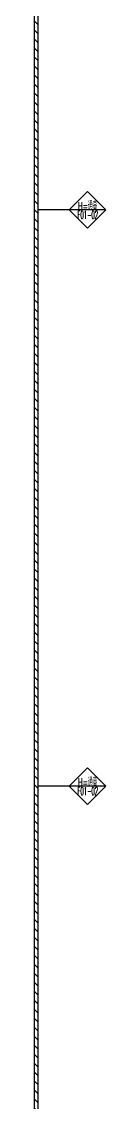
# Model space of a CAD drawing. Header units: millimetres. Extents: x 200 to 469217, y 140 to 158400.
# Drawn here: x 200 to 1994, y 79325 to 106357 of the extents above; entities that cross this region are included whole.
import ezdxf
from ezdxf.enums import TextEntityAlignment as Align

# ---------------------------------------------------------------- set-up
doc = ezdxf.new("R2010")
doc.units = ezdxf.units.MM
doc.layers.add('0-A-标注', color=53, linetype='Continuous')
doc.layers.add('K-PART-WALL-INS', color=10, linetype='Continuous')
doc.styles.add('Romans', font='romans.shx', dxfattribs={"width": 0.8, "bigfont": 'gbhzfs.shx'})

# ---------------------------------------------------------------- blocks, each defined once
blk = doc.blocks.new('2AHC-3.1')
for points in [[(0, 458), (-458, 0), (0, -458), (458, 0), (0, 458)], [(-458, 0), (458, 0)], [(458, 0), (1236, 0)]]:
    blk.add_lwpolyline(points)
at = {"ltscale": 0.7, "style": 'Romans', "width": 0.6}
for tag, p in [('2AHC', (-7, 123)), ('H3.1', (-7, -121))]:
    blk.add_attdef(tag, text='', height=200, dxfattribs=at).set_placement(p, align=Align.MIDDLE)

msp = doc.modelspace()

# ---------------------------------------------------------------- hatches: boundary and pattern name
at = {"layer": 'K-PART-WALL-INS', "linetype": 'Continuous'}
h = msp.add_hatch(dxfattribs=at)
h.set_pattern_fill('ANSI31', color=256, scale=50, angle=90)
h.set_pattern_definition([(135, (147800, 129850), (-112.2532, -112.2532), [])])
h.paths.add_polyline_path([(300, 600), (300, 157800), (200, 157800), (200, 600)])

# ---------------------------------------------------------------- linework, layer by layer
msp.add_lwpolyline([(300, 600), (300, 157800), (200, 157800), (200, 600)], close=True, dxfattribs=at)

# ---------------------------------------------------------------- block references
at = {"layer": '0-A-标注'}
ref = msp.add_blockref('2AHC-3.1', (1536, 101653), dxfattribs=dict(at, rotation=180))
ref.add_attrib('H3.1', 'H=通高', dxfattribs={"layer": '0', "ltscale": 0.7, "height": 200, "style": 'Romans', "width": 0.6}).set_placement((1542, 101774), align=Align.MIDDLE)
ref.add_attrib('2AHC', 'F01-02', dxfattribs={"layer": '0', "ltscale": 0.7, "height": 200, "style": 'Romans', "width": 0.4}).set_placement((1542, 101529), align=Align.MIDDLE)
ref = msp.add_blockref('2AHC-3.1', (1536, 87253), dxfattribs=dict(at, rotation=180))
ref.add_attrib('H3.1', 'H=通高', dxfattribs={"layer": '0', "ltscale": 0.7, "height": 200, "style": 'Romans', "width": 0.6}).set_placement((1542, 87374), align=Align.MIDDLE)
ref.add_attrib('2AHC', 'F01-02', dxfattribs={"layer": '0', "ltscale": 0.7, "height": 200, "style": 'Romans', "width": 0.4}).set_placement((1542, 87129), align=Align.MIDDLE)

doc.saveas('drawing.dxf')
